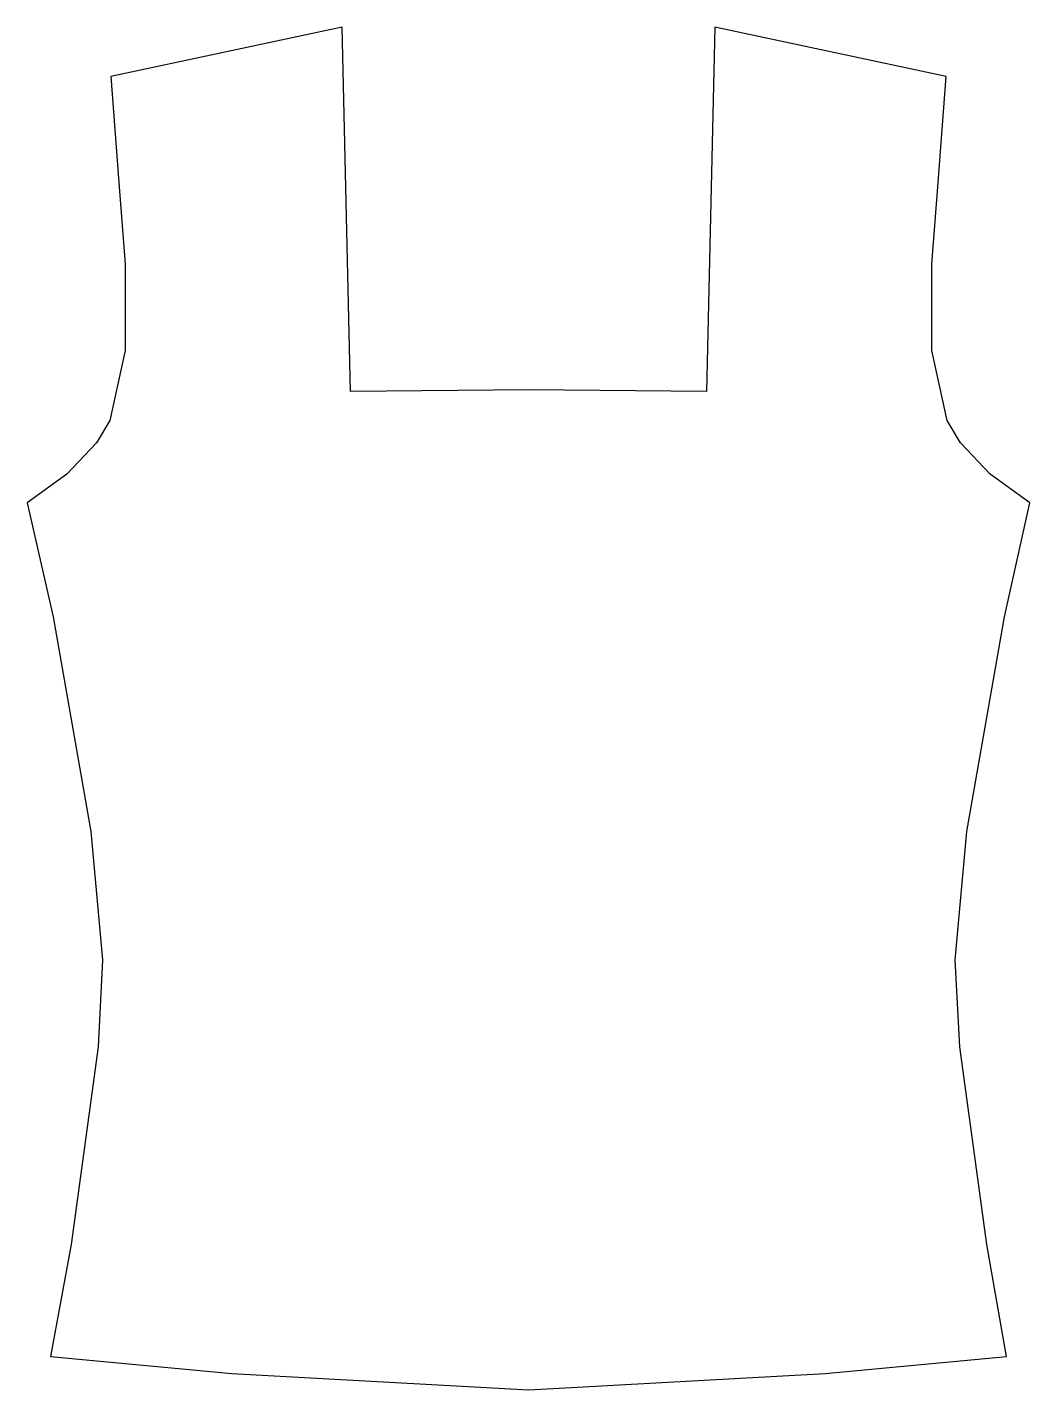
# Model space of a CAD drawing. Header units: metres. Extents: x 2.4 to 46.4, y -61 to -1.3.
import ezdxf

# ---------------------------------------------------------------- set-up
doc = ezdxf.new("R2010")
doc.units = ezdxf.units.M

msp = doc.modelspace()

# ---------------------------------------------------------------- linework, layer by layer
msp.add_lwpolyline([(24.449, -17.165), (16.614, -17.244), (16.26, -1.26), (6.102, -3.425), (6.457, -8.071), (6.732, -11.654), (6.732, -15.433), (6.063, -18.504), (5.472, -19.488), (4.173, -20.866), (2.441, -22.126), (3.583, -27.126), (5.236, -36.535), (5.748, -42.165), (5.551, -45.984), (4.37, -54.646), (3.465, -59.567), (11.417, -60.315), (24.449, -61.024), (37.441, -60.315), (45.394, -59.567), (44.528, -54.646), (43.346, -45.984), (43.15, -42.165), (43.661, -36.535), (45.315, -27.126), (46.417, -22.126), (44.685, -20.866), (43.386, -19.488), (42.795, -18.504), (42.126, -15.433), (42.126, -11.654), (42.402, -8.071), (42.756, -3.425), (32.598, -1.26), (32.244, -17.244)], close=True)

doc.saveas('drawing.dxf')
